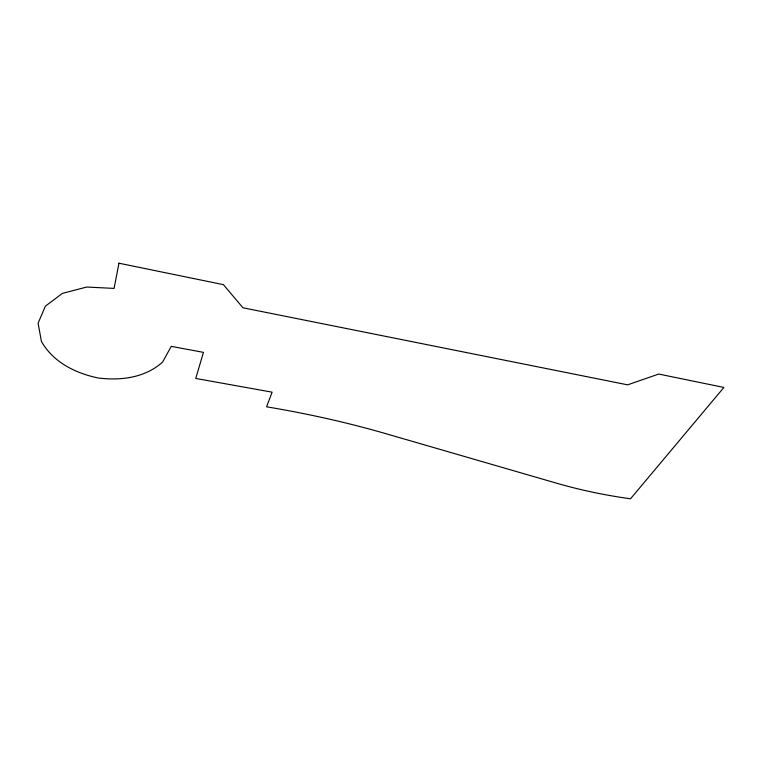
<?xml version="1.0" encoding="UTF-8"?>
<svg xmlns="http://www.w3.org/2000/svg" width="762" height="762" viewBox="0 0 762 762"><rect width="100%" height="100%" fill="white"/><g stroke="black" fill="none" stroke-linecap="round" stroke-linejoin="round"><path stroke-width="1.14" d="M118.967 263.204L114.071 288.398L86.706 287.045L62.417 293.38L45.339 306.21L38.1 323.202L41.424 341.443C53.302 362.369 75.714 373.38 98.536 378.047C121.034 380.771 145.237 377.781 162.63 362.017L171.25 346.358L203.444 352.368L195.748 378.457L272.12 392.163L266.586 406.803A566.585 252.412 2.3 0 1 386.086 433.74L556.451 483.156A844.086 534.686 -37.5 0 0 630.517 498.796L723.9 387.439L658.701 374.056L627.631 384.848L242.926 307.781L223.418 284.655L118.967 263.204"/></g></svg>
